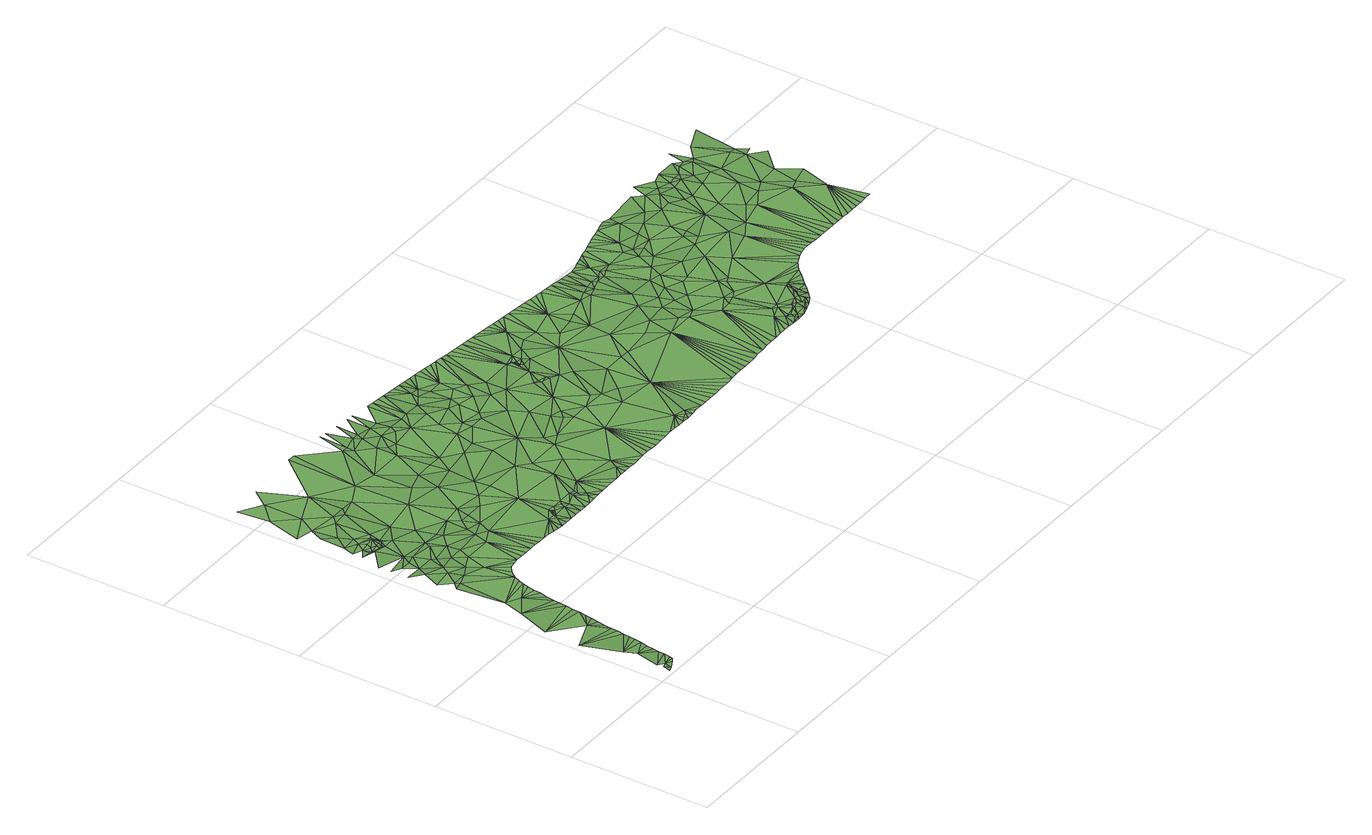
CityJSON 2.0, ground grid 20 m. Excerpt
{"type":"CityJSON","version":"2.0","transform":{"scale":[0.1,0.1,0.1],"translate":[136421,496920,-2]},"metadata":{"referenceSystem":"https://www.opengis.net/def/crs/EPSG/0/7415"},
"CityObjects":{
"plantcover1":{"type":"PlantCover","attributes":{"3df_class":"Forest","bgt_fysiekvoorkomen":"loofbos","bgt_status":"bestaand","identificatienamespace":"NL.IMGeo","begroeidterreindeeloptalud":"false","relatievehoogteligging":0,"aantal_punten":0},"geometry":[{"type":"MultiSurface","lod":"1","boundaries":[[[0,1,2]],[[0,3,1]],[[3,0,4]],[[5,3,6]],[[4,7,3]],[[8,9,5]],[[10,3,7]],[[5,6,8]],[[6,3,10]],[[11,9,12]],[[13,14,11]],[[9,8,15]],[[9,15,16]],[[16,12,9]],[[12,17,11]],[[17,18,11]],[[18,13,11]],[[13,19,14]],[[20,14,21]],[[21,14,19]],[[22,23,20]],[[24,25,23]],[[26,20,21]],[[26,27,20]],[[23,22,28]],[[20,27,29]],[[24,23,28]],[[30,20,29]],[[30,22,20]],[[31,25,32]],[[33,25,24]],[[34,32,25]],[[25,33,34]],[[35,31,36]],[[35,36,37]],[[32,38,31]],[[39,32,34]],[[40,41,37]],[[42,41,40]],[[39,43,32]],[[31,44,36]],[[36,45,37]],[[46,42,47]],[[32,43,48]],[[49,32,48]],[[38,50,31]],[[45,40,37]],[[38,32,49]],[[31,50,44]],[[51,52,53]],[[40,54,42]],[[47,42,54]],[[52,47,55]],[[45,36,44]],[[53,52,55]],[[45,56,40]],[[57,58,53]],[[47,59,55]],[[56,54,40]],[[54,60,47]],[[61,62,63]],[[61,63,57]],[[64,45,44]],[[55,59,53]],[[45,64,56]],[[60,59,47]],[[65,66,67]],[[66,65,62]],[[62,61,68]],[[68,61,57]],[[54,69,60]],[[54,56,70]],[[68,71,62]],[[68,57,72]],[[69,54,70]],[[73,64,44]],[[53,74,57]],[[75,66,62]],[[71,75,62]],[[76,77,67]],[[78,67,66]],[[71,68,79]],[[79,68,72]],[[72,57,74]],[[78,76,67]],[[56,64,80]],[[73,81,64]],[[75,82,66]],[[72,83,79]],[[71,82,75]],[[60,84,59]],[[83,72,74]],[[71,79,82]],[[59,85,53]],[[86,74,53]],[[70,56,80]],[[87,79,83]],[[77,76,88]],[[69,84,60]],[[79,87,82]],[[89,78,66]],[[74,90,83]],[[66,82,89]],[[90,87,83]],[[64,81,91]],[[90,82,87]],[[86,90,74]],[[70,92,69]],[[88,93,94]],[[86,53,85]],[[95,82,90]],[[80,64,96]],[[59,84,85]],[[94,93,97]],[[96,64,91]],[[95,89,82]],[[98,78,89]],[[99,70,80]],[[86,95,90]],[[100,76,78]],[[69,92,84]],[[100,88,76]],[[98,89,95]],[[92,70,99]],[[100,78,98]],[[85,84,92]],[[86,101,95]],[[95,101,98]],[[80,102,99]],[[103,104,97]],[[105,93,88]],[[86,85,106]],[[96,102,80]],[[100,105,88]],[[93,103,97]],[[107,85,92]],[[108,100,98]],[[86,106,101]],[[96,109,102]],[[92,99,110]],[[101,108,98]],[[85,107,111]],[[85,111,106]],[[102,109,112]],[[108,105,100]],[[102,110,99]],[[92,110,107]],[[113,102,112]],[[93,105,114]],[[114,103,93]],[[108,115,105]],[[116,111,107]],[[106,111,116]],[[113,117,102]],[[110,118,107]],[[101,119,108]],[[102,117,110]],[[113,120,117]],[[105,115,114]],[[121,101,106]],[[116,107,118]],[[114,122,103]],[[108,119,115]],[[117,120,123]],[[124,118,110]],[[110,117,124]],[[125,117,123]],[[116,121,106]],[[115,119,114]],[[101,121,119]],[[116,118,126]],[[126,118,124]],[[127,126,124]],[[128,116,126]],[[125,129,117]],[[119,130,114]],[[128,121,116]],[[126,127,128]],[[131,129,125]],[[121,130,119]],[[127,124,132]],[[133,129,131]],[[124,117,134]],[[127,132,128]],[[133,135,129]],[[117,129,134]],[[114,130,136]],[[137,129,135]],[[121,138,130]],[[139,121,128]],[[132,124,134]],[[140,129,137]],[[141,140,137]],[[132,142,128]],[[121,139,138]],[[140,143,129]],[[144,129,143]],[[141,145,140]],[[146,143,140]],[[139,128,142]],[[138,147,130]],[[146,140,145]],[[148,143,146]],[[148,144,143]],[[129,144,134]],[[146,149,148]],[[144,148,149]],[[134,142,132]],[[146,145,150]],[[130,151,136]],[[149,152,144]],[[146,150,149]],[[153,150,145]],[[144,152,134]],[[139,154,138]],[[152,149,150]],[[138,154,147]],[[130,147,155]],[[153,156,150]],[[152,150,157]],[[142,158,139]],[[130,155,151]],[[152,159,134]],[[134,160,142]],[[152,157,159]],[[156,161,150]],[[150,161,157]],[[157,161,159]],[[158,142,160]],[[162,161,156]],[[163,154,139]],[[158,163,139]],[[159,161,164]],[[165,161,162]],[[154,166,147]],[[167,165,162]],[[161,165,164]],[[168,155,147]],[[159,169,134]],[[163,170,154]],[[165,167,171]],[[160,134,172]],[[173,171,167]],[[147,174,168]],[[154,170,166]],[[147,166,174]],[[164,165,175]],[[171,176,165]],[[176,175,165]],[[158,160,172]],[[159,164,169]],[[177,164,175]],[[173,178,171]],[[179,176,171]],[[175,176,179]],[[178,179,171]],[[180,155,168]],[[163,158,181]],[[170,163,182]],[[180,183,155]],[[184,179,178]],[[169,164,177]],[[169,172,134]],[[170,182,166]],[[177,175,185]],[[175,179,185]],[[168,186,180]],[[184,185,179]],[[166,187,174]],[[174,188,168]],[[181,182,163]],[[169,177,185]],[[186,168,188]],[[166,182,189]],[[186,190,180]],[[187,166,189]],[[184,191,185]],[[172,192,158]],[[181,158,192]],[[185,191,193]],[[174,187,194]],[[194,188,174]],[[195,186,188]],[[189,194,187]],[[193,196,185]],[[197,172,169]],[[195,198,186]],[[169,185,199]],[[188,200,195]],[[201,189,182]],[[188,194,200]],[[189,202,194]],[[182,181,203]],[[196,204,185]],[[199,197,169]],[[205,195,200]],[[192,206,181]],[[201,202,189]],[[194,207,200]],[[202,207,194]],[[204,196,208]],[[201,182,203]],[[172,197,209]],[[210,199,185]],[[204,210,185]],[[203,181,206]],[[209,192,172]],[[208,211,204]],[[212,200,207]],[[202,201,207]],[[200,212,213]],[[199,214,197]],[[211,215,204]],[[209,206,192]],[[204,215,210]],[[216,212,207]],[[216,207,201]],[[209,197,214]],[[201,203,217]],[[203,206,218]],[[199,210,214]],[[210,215,219]],[[218,206,209]],[[216,201,220]],[[212,216,221]],[[210,219,222]],[[217,223,201]],[[217,203,224]],[[201,223,220]],[[224,203,218]],[[210,222,225]],[[226,209,214]],[[227,216,220]],[[227,221,216]],[[209,228,218]],[[214,229,226]],[[230,217,224]],[[214,210,231]],[[224,218,228]],[[217,230,223]],[[223,232,220]],[[227,220,233]],[[210,225,231]],[[226,234,209]],[[220,235,233]],[[232,235,220]],[[236,224,228]],[[214,231,229]],[[230,232,223]],[[237,228,209]],[[231,225,238]],[[230,224,239]],[[229,240,226]],[[239,224,236]],[[231,238,241]],[[209,234,237]],[[232,242,235]],[[236,228,237]],[[232,230,243]],[[232,244,242]],[[241,245,231]],[[240,234,226]],[[235,242,246]],[[232,243,244]],[[243,230,239]],[[229,247,240]],[[229,231,248]],[[231,245,249]],[[248,247,229]],[[246,242,250]],[[239,236,251]],[[244,252,242]],[[231,249,253]],[[244,243,254]],[[242,255,250]],[[243,239,251]],[[256,236,237]],[[254,252,244]],[[252,255,242]],[[257,231,253]],[[256,251,236]],[[240,247,258]],[[254,243,259]],[[248,258,247]],[[260,255,252]],[[259,243,251]],[[261,237,234]],[[262,248,231]],[[254,263,252]],[[264,234,240]],[[265,260,252]],[[263,254,259]],[[231,257,266]],[[261,256,237]],[[262,258,248]],[[258,264,240]],[[267,259,251]],[[256,267,251]],[[252,268,265]],[[252,263,268]],[[263,259,267]],[[234,264,261]],[[266,257,269]],[[262,231,270]],[[264,258,262]],[[271,267,256]],[[231,266,270]],[[266,269,272]],[[263,273,268]],[[256,261,271]],[[266,272,274]],[[275,273,263]],[[276,263,267]],[[277,264,262]],[[278,266,274]],[[263,279,275]],[[280,261,264]],[[274,281,278]],[[266,278,282]],[[278,281,282]],[[270,283,262]],[[284,267,271]],[[276,279,263]],[[283,277,262]],[[285,266,282]],[[281,286,282]],[[287,280,264]],[[261,288,271]],[[286,285,282]],[[284,276,267]],[[261,280,289]],[[290,287,264]],[[291,264,277]],[[285,286,292]],[[293,280,287]],[[283,270,294]],[[290,264,291]],[[295,285,292]],[[288,261,289]],[[270,266,296]],[[297,284,271]],[[289,280,293]],[[296,266,285]],[[293,287,298]],[[298,287,290]],[[271,288,297]],[[283,299,277]],[[289,293,298]],[[298,290,291]],[[296,294,270]],[[296,285,295]],[[291,277,299]],[[289,298,291]],[[288,289,300]],[[294,301,283]],[[289,302,300]],[[288,303,297]],[[304,296,295]],[[305,288,300]],[[289,306,302]],[[300,302,307]],[[300,307,305]],[[308,289,291]],[[301,299,283]],[[307,302,309]],[[303,288,310]],[[302,306,309]],[[305,311,288]],[[307,312,305]],[[289,308,306]],[[313,296,304]],[[312,307,309]],[[312,311,305]],[[306,314,309]],[[296,301,294]],[[288,315,310]],[[309,314,312]],[[288,311,315]],[[313,316,296]],[[314,311,312]],[[306,308,314]],[[317,296,316]],[[318,291,299]],[[311,314,319]],[[308,291,318]],[[311,320,315]],[[308,319,314]],[[321,296,317]],[[301,318,299]],[[311,322,320]],[[321,323,296]],[[324,301,296]],[[319,308,318]],[[319,325,311]],[[323,326,296]],[[311,325,322]],[[324,318,301]],[[324,296,327]],[[318,328,319]],[[329,322,325]],[[319,328,325]],[[330,329,325]],[[331,328,318]],[[332,330,325]],[[325,328,331]],[[326,333,296]],[[334,331,318]],[[332,325,335]],[[336,318,324]],[[327,296,333]],[[324,327,336]],[[335,325,337]],[[325,331,338]],[[339,334,318]],[[337,325,338]],[[326,340,333]],[[336,339,318]],[[341,333,340]],[[342,331,334]],[[331,343,338]],[[336,327,344]],[[341,345,333]],[[342,343,331]],[[339,346,334]],[[345,347,333]],[[346,342,334]],[[327,333,344]],[[347,348,333]],[[349,343,342]],[[348,350,333]],[[351,346,339]],[[349,342,352]],[[346,351,342]],[[344,353,336]],[[342,354,352]],[[355,339,336]],[[344,333,353]],[[354,342,356]],[[357,351,339]],[[357,342,351]],[[350,358,359]],[[333,350,359]],[[360,356,342]],[[355,336,353]],[[333,361,353]],[[362,360,342]],[[357,362,342]],[[363,357,339]],[[361,333,359]],[[363,339,355]],[[364,358,365]],[[364,365,366]],[[361,367,353]],[[359,358,364]],[[367,355,353]],[[357,368,362]],[[364,366,369]],[[361,359,370]],[[371,357,363]],[[368,357,372]],[[372,357,371]],[[370,367,361]],[[369,373,374]],[[375,363,355]],[[363,376,371]],[[370,359,364]],[[374,373,377]],[[355,367,378]],[[379,372,371]],[[374,364,369]],[[376,363,375]],[[380,367,370]],[[379,371,381]],[[381,371,376]],[[378,375,355]],[[377,382,374]],[[378,367,380]],[[381,383,379]],[[376,384,381]],[[375,385,376]],[[386,382,387]],[[380,370,388]],[[374,382,386]],[[370,364,389]],[[384,376,385]],[[383,381,390]],[[381,384,390]],[[391,364,374]],[[392,393,387]],[[394,378,380]],[[386,387,395]],[[393,395,387]],[[396,364,391]],[[385,375,397]],[[398,375,378]],[[370,389,388]],[[389,364,396]],[[374,386,399]],[[385,400,384]],[[395,401,386]],[[388,394,380]],[[390,384,402]],[[399,391,374]],[[403,386,401]],[[393,404,395]],[[405,393,392]],[[404,401,395]],[[386,403,399]],[[384,400,402]],[[405,404,393]],[[375,398,397]],[[385,397,400]],[[406,403,401]],[[396,391,407]],[[404,406,401]],[[398,378,394]],[[406,399,403]],[[408,391,399]],[[396,407,389]],[[405,409,404]],[[407,391,408]],[[410,406,404]],[[406,411,399]],[[400,397,412]],[[411,408,399]],[[400,413,402]],[[410,404,409]],[[414,394,388]],[[409,405,415]],[[411,406,410]],[[402,413,416]],[[400,412,413]],[[412,397,417]],[[389,407,418]],[[417,397,398]],[[389,419,388]],[[394,420,398]],[[411,410,421]],[[421,410,409]],[[408,411,422]],[[423,409,415]],[[413,424,416]],[[414,420,394]],[[421,409,423]],[[419,414,388]],[[412,417,425]],[[425,413,412]],[[421,422,411]],[[426,423,415]],[[418,419,389]],[[407,408,427]],[[428,424,413]],[[421,423,429]],[[430,417,398]],[[422,421,429]],[[427,418,407]],[[423,431,429]],[[431,423,426]],[[432,420,414]],[[420,430,398]],[[433,408,422]],[[422,429,434]],[[435,428,413]],[[425,435,413]],[[425,417,430]],[[431,434,429]],[[419,432,414]],[[436,431,426]],[[418,437,419]],[[436,434,431]],[[433,427,408]],[[427,437,418]],[[438,422,434]],[[434,436,439]],[[425,440,435]],[[432,441,420]],[[442,419,437]],[[433,422,438]],[[439,443,434]],[[443,438,434]],[[425,430,444]],[[420,441,430]],[[442,437,427]],[[440,425,445]],[[439,446,443]],[[446,438,443]],[[425,444,445]],[[447,432,419]],[[433,438,448]],[[448,438,446]],[[439,449,446]],[[433,450,427]],[[430,451,444]],[[445,452,440]],[[433,448,450]],[[430,441,451]],[[442,447,419]],[[446,453,448]],[[449,453,446]],[[441,432,447]],[[453,450,448]],[[454,442,427]],[[444,455,445]],[[445,456,452]],[[457,450,453]],[[444,451,458]],[[427,450,459]],[[452,456,460]],[[445,455,456]],[[455,444,458]],[[457,461,450]],[[460,456,462]],[[454,447,442]],[[451,441,463]],[[450,461,459]],[[464,458,451]],[[427,459,465]],[[462,456,466]],[[454,427,467]],[[458,464,455]],[[427,465,467]],[[447,463,441]],[[456,455,468]],[[466,456,469]],[[455,464,468]],[[464,451,470]],[[451,463,470]],[[456,471,469]],[[468,471,456]],[[472,454,467]],[[447,454,473]],[[474,469,471]],[[475,454,472]],[[468,464,476]],[[447,473,463]],[[471,477,474]],[[470,463,478]],[[470,479,464]],[[476,471,468]],[[454,475,480]],[[476,464,479]],[[481,477,471]],[[470,478,482]],[[478,463,473]],[[454,480,473]],[[479,470,482]],[[480,475,483]],[[481,471,484]],[[476,484,471]],[[483,485,480]],[[482,478,486]],[[476,479,487]],[[485,488,480]],[[486,478,473]],[[486,479,482]],[[489,480,488]],[[476,487,484]],[[480,490,473]],[[491,481,484]],[[490,480,489]],[[479,486,487]],[[486,473,490]],[[490,489,492]],[[492,493,490]],[[484,487,494]],[[486,495,487]],[[491,484,494]],[[490,496,486]],[[487,495,497]],[[486,498,495]],[[494,487,497]],[[499,490,493]],[[493,500,499]],[[486,501,498]],[[497,495,498]],[[501,486,496]],[[496,490,502]],[[500,503,499]],[[499,502,490]],[[494,497,504]],[[505,494,504]],[[506,499,503]],[[498,507,497]],[[501,507,498]],[[504,497,507]],[[508,505,504]],[[496,509,501]],[[510,504,507]],[[511,496,502]],[[508,504,510]],[[507,501,512]],[[502,499,513]],[[512,501,509]],[[506,514,515]],[[499,506,515]],[[510,507,512]],[[510,516,508]],[[496,511,509]],[[514,517,515]],[[512,518,510]],[[511,502,513]],[[518,516,510]],[[515,513,499]],[[518,512,519]],[[519,516,518]],[[520,512,509]],[[520,519,512]],[[521,522,517]],[[511,523,509]],[[509,523,520]],[[516,519,524]],[[521,525,522]],[[511,513,526]],[[520,527,519]],[[515,517,522]],[[513,515,526]],[[525,528,522]],[[527,524,519]],[[523,511,529]],[[520,523,530]],[[511,526,529]],[[520,530,527]],[[528,531,522]],[[526,515,532]],[[524,527,533]],[[522,531,534]],[[530,523,529]],[[533,527,530]],[[515,522,532]],[[534,535,522]],[[536,526,532]],[[533,530,537]],[[530,529,537]],[[538,533,537]],[[529,526,539]],[[522,540,532]],[[539,526,536]],[[529,541,537]],[[540,536,532]],[[529,539,541]],[[542,537,541]],[[543,539,536]],[[541,544,542]],[[541,539,544]],[[545,544,539]],[[542,544,546]]]}]}
},
"vertices":[
[32,8,8],[22,12,13],[23,4,10],[32,17,10],[42,13,9],[22,22,12],[49,30,10],[46,16,10],[50,39,10],[32,57,10],[48,20,10],[22,72,12],[54,67,10],[58,96,10],[7,127,10],[52,48,9],[53,58,9],[56,77,10],[57,86,10],[59,105,10],[47,142,11],[61,116,9],[67,167,11],[7,177,11],[70,188,10],[22,222,13],[62,126,9],[63,136,10],[68,177,10],[65,147,10],[66,157,10],[32,252,12],[52,242,12],[71,198,10],[72,208,10],[22,317,14],[37,322,12],[32,327,13],[80,258,11],[73,219,10],[47,347,12],[17,342,13],[27,367,14],[75,229,11],[87,275,11],[52,327,13],[12,382,12],[37,382,11],[76,239,11],[78,249,11],[83,266,11],[12,407,12],[22,397,14],[47,412,12],[52,357,14],[37,397,14],[72,337,11],[37,447,12],[7,422,14],[52,402,13],[62,382,11],[32,452,11],[32,462,11],[17,452,13],[82,317,12],[17,467,12],[37,472,14],[22,482,12],[37,452,10],[67,377,11],[77,362,12],[42,457,11],[47,447,12],[94,284,11],[52,442,13],[42,462,14],[37,502,12],[22,517,13],[42,482,14],[47,452,13],[92,347,11],[103,291,11],[52,462,16],[52,447,12],[82,397,13],[87,407,12],[67,442,14],[52,452,14],[32,537,12],[57,467,14],[57,452,14],[112,293,11],[97,382,11],[47,562,12],[7,542,12],[62,457,11],[121,294,11],[22,592,11],[62,472,14],[97,362,13],[62,522,12],[92,462,12],[132,347,11],[47,617,12],[17,637,11],[72,532,12],[102,432,13],[112,397,13],[82,522,14],[130,294,11],[137,367,12],[112,407,11],[140,294,11],[150,294,11],[92,582,12],[92,532,13],[142,412,12],[152,357,12],[142,382,11],[112,532,12],[160,294,11],[147,472,11],[67,642,11],[169,294,10],[162,377,11],[179,294,10],[152,397,12],[167,397,12],[172,417,11],[217,312,10],[142,547,13],[189,294,10],[192,397,12],[199,293,9],[232,367,12],[209,293,8],[146,647,12],[218,293,7],[177,487,13],[197,462,13],[227,307,8],[228,293,7],[212,412,11],[227,312,10],[232,322,12],[238,293,7],[232,312,8],[177,542,12],[232,317,12],[237,317,10],[252,312,9],[156,646,13],[242,322,11],[248,293,7],[207,497,11],[197,602,14],[258,293,7],[252,317,11],[232,432,13],[257,322,11],[237,412,11],[262,312,8],[268,293,7],[237,472,11],[277,322,11],[277,317,11],[227,542,13],[278,293,7],[207,592,12],[302,362,11],[232,497,13],[287,302,10],[292,412,10],[288,294,7],[227,572,13],[287,317,8],[287,312,7],[287,322,9],[298,294,8],[292,307,9],[207,602,13],[277,477,13],[252,497,12],[206,641,15],[308,294,9],[307,332,9],[227,607,14],[237,562,12],[232,597,14],[247,557,13],[216,640,15],[318,294,9],[302,452,12],[328,294,9],[252,582,13],[237,607,13],[339,294,9],[307,397,11],[236,637,15],[337,372,10],[257,602,14],[287,562,13],[267,572,15],[307,507,13],[357,307,11],[256,635,15],[302,482,11],[272,582,15],[349,295,9],[342,442,12],[367,322,10],[359,295,9],[272,602,13],[266,634,15],[357,397,11],[369,295,9],[297,582,13],[312,537,13],[332,502,12],[379,295,8],[307,582,15],[295,631,14],[389,295,9],[322,562,14],[332,517,12],[399,296,9],[362,417,10],[305,630,14],[352,502,13],[377,407,10],[347,547,14],[422,367,10],[332,582,13],[315,629,14],[397,462,12],[325,628,14],[362,512,12],[387,487,11],[409,296,9],[362,542,13],[407,437,10],[419,296,8],[347,602,15],[367,557,13],[347,592,14],[429,296,8],[335,627,14],[412,422,11],[422,412,10],[439,296,9],[345,626,14],[387,537,13],[362,602,13],[450,296,9],[367,587,13],[355,625,14],[402,522,12],[460,297,9],[422,432,11],[387,567,13],[365,624,14],[422,512,13],[447,412,11],[387,587,14],[442,457,11],[375,623,14],[492,312,10],[402,557,14],[385,622,14],[470,297,9],[482,382,10],[422,542,12],[480,297,8],[395,621,14],[490,297,8],[404,620,14],[424,617,14],[472,422,11],[497,302,9],[414,618,14],[452,492,13],[500,297,8],[502,302,11],[482,412,10],[434,616,14],[507,307,11],[510,297,9],[462,487,11],[467,542,14],[472,512,12],[472,482,13],[487,477,11],[520,298,9],[462,492,11],[502,402,11],[530,298,9],[537,377,10],[444,615,13],[472,487,13],[502,467,12],[472,537,15],[532,437,10],[477,532,11],[454,614,13],[540,298,9],[477,542,12],[482,527,11],[477,537,13],[497,527,11],[482,532,8],[464,613,13],[487,547,13],[482,537,11],[551,298,9],[492,537,10],[474,612,13],[561,298,9],[571,299,9],[537,512,11],[507,547,12],[484,611,13],[581,299,9],[494,610,13],[591,299,9],[562,437,11],[527,582,13],[602,300,9],[577,437,10],[527,557,11],[504,609,13],[514,608,13],[547,552,13],[524,607,13],[642,417,10],[562,527,12],[533,606,13],[597,477,10],[543,605,13],[553,604,13],[597,507,12],[612,301,9],[622,301,9],[587,562,13],[563,603,13],[622,442,11],[633,302,8],[592,532,11],[643,302,8],[654,303,8],[573,602,13],[664,304,8],[607,537,12],[583,601,13],[647,452,12],[593,600,13],[667,482,11],[603,598,13],[637,547,12],[675,304,8],[682,417,11],[613,597,13],[672,427,11],[623,596,13],[652,542,13],[717,392,10],[685,305,9],[695,305,9],[682,457,10],[633,595,13],[706,305,9],[697,422,10],[652,552,13],[643,594,13],[716,306,9],[742,332,10],[682,502,13],[667,547,12],[726,306,9],[697,472,11],[653,593,13],[702,452,11],[667,557,11],[736,306,9],[662,592,13],[677,557,13],[682,552,13],[752,322,8],[746,306,8],[722,447,10],[742,407,10],[672,591,13],[752,342,12],[756,306,8],[757,307,10],[717,477,12],[757,312,9],[732,392,12],[697,552,12],[722,502,11],[757,337,13],[692,557,12],[757,317,10],[682,590,13],[757,322,8],[762,312,10],[767,306,9],[767,322,12],[747,397,11],[762,342,13],[777,312,12],[772,322,11],[772,327,13],[702,562,13],[702,577,12],[742,467,11],[778,309,9],[692,592,13],[707,557,13],[757,402,12],[767,432,11],[737,497,12],[782,327,10],[787,332,12],[787,317,12],[701,595,13],[722,562,12],[789,313,10],[794,381,11],[710,597,13],[787,322,10],[747,517,11],[794,321,12],[752,467,12],[804,356,12],[794,331,12],[719,600,13],[800,319,10],[772,422,11],[804,346,11],[809,327,9],[729,602,13],[777,492,12],[782,427,10],[804,341,9],[757,542,12],[752,562,13],[809,341,9],[804,476,10],[809,356,11],[816,334,9],[814,361,9],[767,527,12],[738,605,13],[823,342,9],[819,446,11],[767,557,11],[767,577,13],[831,349,8],[777,547,11],[845,365,9],[747,607,13],[838,357,9],[756,610,13],[819,501,10],[794,551,12],[851,370,9],[766,612,13],[857,375,9],[799,571,11],[775,614,13],[824,521,12],[804,601,12],[865,379,9],[864,481,12],[784,617,13],[872,382,9],[819,576,13],[794,619,13],[834,506,12],[834,546,12],[869,461,10],[804,616,13],[839,526,10],[880,384,9],[844,591,11],[888,386,9],[879,526,12],[859,576,11],[896,386,9],[904,386,9],[894,476,10],[859,621,13],[914,386,8],[924,386,8],[874,611,11],[874,576,13],[909,526,11],[884,596,13],[894,566,11],[934,486,10],[933,386,8],[904,561,12],[924,496,12],[943,386,8],[894,606,12],[879,631,13],[953,386,8],[909,591,11],[904,616,13],[934,566,12],[914,601,11],[959,531,13],[924,591,14],[959,501,11],[963,386,8],[989,471,11],[919,621,13],[973,386,8],[924,601,13],[934,601,12],[944,586,11],[983,386,8],[1019,441,10],[959,571,13],[949,621,13],[993,386,8],[979,511,10],[949,611,12],[1002,386,8],[974,566,12],[964,601,14],[1012,386,8],[1004,476,10],[959,611,13],[1022,386,9],[1032,386,9],[1009,511,12],[974,606,12],[964,636,13],[1014,556,14],[1029,481,12],[1009,576,13],[989,621,15],[1039,541,11],[1019,576,12],[1029,561,13],[1024,636,15]
]}
